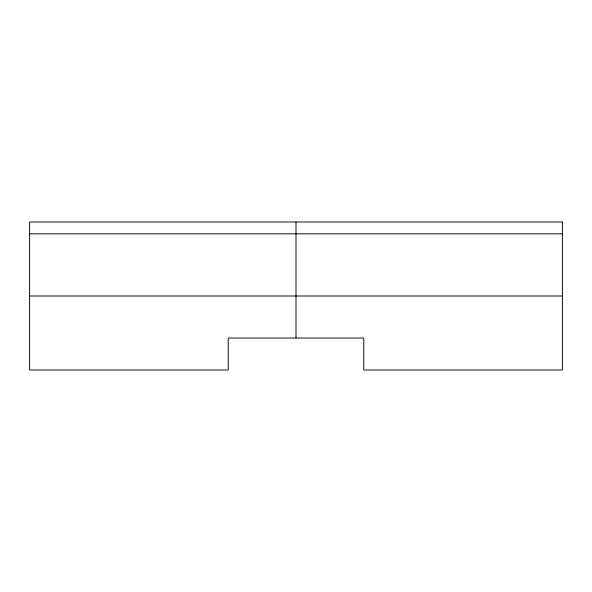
<?xml version="1.0" encoding="UTF-8"?>
<svg xmlns="http://www.w3.org/2000/svg" width="592" height="592" viewBox="0 0 592 592"><rect width="100%" height="100%" fill="white"/><g stroke="black" fill="none" stroke-linecap="round" stroke-linejoin="round"><path stroke-width="0.89" d="M29.6 233.84L562.4 233.84M29.6 296L562.4 296M296 222L296 338.032M562.4 222L29.6 222L29.6 370L228.216 370L228.216 338.032L363.784 338.032L363.784 370L562.4 370L562.4 222"/></g></svg>
